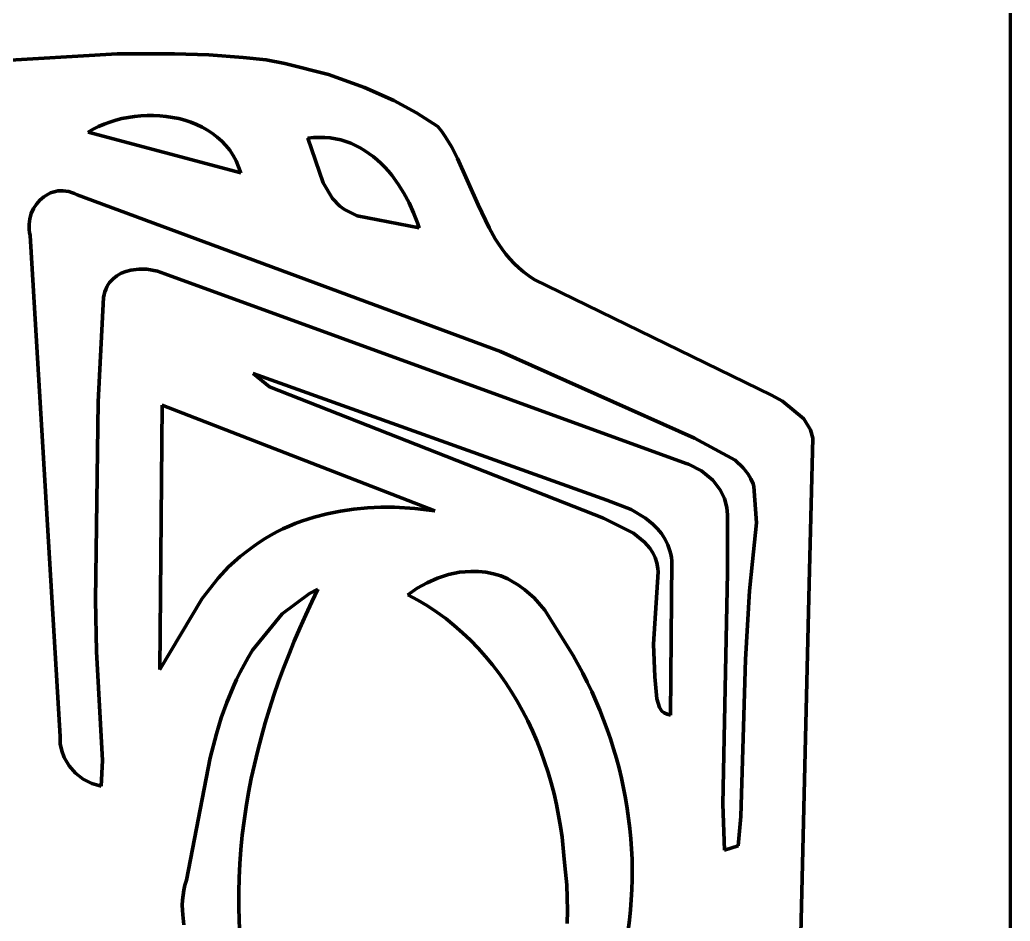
# Model space of a CAD drawing. Header units: millimetres. Extents: x 0 to 14, y 0 to 17.6.
# Drawn here: x 12.581 to 14.014, y 14.287 to 15.59 of the extents above; entities that cross this region are included whole.
import ezdxf

# ---------------------------------------------------------------- set-up
doc = ezdxf.new("R2010")
doc.units = ezdxf.units.MM
doc.layers.add('color#010506ff', color=7, linetype='CONTINUOUS', lineweight=100)
doc.layers.add('color#ffffffff', color=7, linetype='CONTINUOUS', lineweight=100)

msp = doc.modelspace()

# ---------------------------------------------------------------- linework, layer by layer
at = {"layer": 'color#010506ff'}
for p, q in [((12.4566, 15.5253), (12.7221, 15.541)), ((12.7221, 15.541), (12.8051, 15.5413)), ((12.8051, 15.5413), (12.8549, 15.5395)), ((12.8549, 15.5395), (12.9046, 15.5359)), ((12.9046, 15.5359), (12.9377, 15.5323)), ((12.9377, 15.5323), (12.9649, 15.5271)), ((12.9649, 15.5271), (13.0277, 15.511)), ((13.0277, 15.511), (13.0802, 15.4925)), ((13.0802, 15.4925), (13.1224, 15.4735)), ((13.1224, 15.4735), (13.155, 15.4558)), ((12.7117, 15.4425), (12.7034, 15.4395)), ((12.7202, 15.4452), (12.7117, 15.4425)), ((12.729, 15.4474), (12.7202, 15.4452)), ((12.738, 15.4492), (12.729, 15.4474)), ((12.7471, 15.4506), (12.738, 15.4492)), ((12.7563, 15.4515), (12.7471, 15.4506)), ((12.7655, 15.4519), (12.7563, 15.4515)), ((12.7748, 15.4519), (12.7655, 15.4519)), ((12.7841, 15.4515), (12.7748, 15.4519)), ((12.7933, 15.4506), (12.7841, 15.4515)), ((12.8024, 15.4492), (12.7933, 15.4506)), ((12.8113, 15.4474), (12.8024, 15.4492)), ((12.8202, 15.445), (12.8113, 15.4474)), ((12.8287, 15.4422), (12.8202, 15.445)), ((12.8371, 15.4389), (12.8287, 15.4422)), ((13.155, 15.4558), (13.1861, 15.4359)), ((12.6877, 15.4321), (12.6805, 15.4278)), ((12.6805, 15.4278), (12.9009, 15.3688)), ((12.6954, 15.436), (12.6877, 15.4321)), ((12.7034, 15.4395), (12.6954, 15.436)), ((12.8451, 15.4351), (12.8371, 15.4389)), ((12.8528, 15.4308), (12.8451, 15.4351)), ((12.8602, 15.426), (12.8528, 15.4308)), ((13.1861, 15.4359), (13.1916, 15.4287)), ((13.1916, 15.4287), (13.1967, 15.4214)), ((12.8671, 15.4207), (12.8602, 15.426)), ((12.8736, 15.4148), (12.8671, 15.4207)), ((12.8796, 15.4085), (12.8736, 15.4148)), ((13.0063, 15.4199), (12.9978, 15.419)), ((12.9978, 15.419), (13.02, 15.3544)), ((13.0145, 15.4203), (13.0063, 15.4199)), ((13.0226, 15.4201), (13.0145, 15.4203)), ((13.0305, 15.4194), (13.0226, 15.4201)), ((13.0382, 15.4182), (13.0305, 15.4194)), ((13.0457, 15.4165), (13.0382, 15.4182)), ((13.0529, 15.4143), (13.0457, 15.4165)), ((13.06, 15.4117), (13.0529, 15.4143)), ((13.1967, 15.4214), (13.2016, 15.4138)), ((13.2016, 15.4138), (13.2062, 15.406)), ((12.8851, 15.4016), (12.8796, 15.4085)), ((12.89, 15.3942), (12.8851, 15.4016)), ((13.0669, 15.4086), (13.06, 15.4117)), ((13.0736, 15.4052), (13.0669, 15.4086)), ((13.0801, 15.4013), (13.0736, 15.4052)), ((13.0864, 15.3971), (13.0801, 15.4013)), ((13.2062, 15.406), (13.2147, 15.3899)), ((12.8943, 15.3863), (12.89, 15.3942)), ((12.8979, 15.3778), (12.8943, 15.3863)), ((13.0924, 15.3926), (13.0864, 15.3971)), ((13.0983, 15.3877), (13.0924, 15.3926)), ((13.1039, 15.3825), (13.0983, 15.3877)), ((13.2147, 15.3899), (13.2445, 15.3225)), ((12.9009, 15.3688), (12.8979, 15.3778)), ((13.1093, 15.3771), (13.1039, 15.3825)), ((13.1145, 15.3713), (13.1093, 15.3771)), ((13.1195, 15.3654), (13.1145, 15.3713)), ((13.1288, 15.3528), (13.1195, 15.3654)), ((12.6329, 15.3421), (12.6293, 15.3411)), ((12.6366, 15.3428), (12.6329, 15.3421)), ((12.6404, 15.3431), (12.6366, 15.3428)), ((12.6443, 15.3431), (12.6404, 15.3431)), ((12.6482, 15.3427), (12.6443, 15.3431)), ((12.6522, 15.3419), (12.6482, 15.3427)), ((12.6563, 15.3408), (12.6522, 15.3419)), ((13.02, 15.3544), (13.0338, 15.3321)), ((13.1371, 15.3394), (13.1288, 15.3528)), ((12.6104, 15.3295), (12.6055, 15.3238)), ((12.6161, 15.3344), (12.6104, 15.3295)), ((12.6224, 15.3383), (12.6161, 15.3344)), ((12.6258, 15.3399), (12.6224, 15.3383)), ((12.6293, 15.3411), (12.6258, 15.3399)), ((12.6604, 15.3392), (12.6563, 15.3408)), ((12.6645, 15.3373), (12.6604, 15.3392)), ((13.2766, 15.1104), (12.6645, 15.3373)), ((13.0338, 15.3321), (13.0443, 15.321)), ((13.1446, 15.3255), (13.1371, 15.3394)), ((12.6014, 15.3173), (12.5981, 15.3103)), ((12.6055, 15.3238), (12.6014, 15.3173)), ((13.0443, 15.321), (13.0512, 15.3162)), ((13.0512, 15.3162), (13.0696, 15.3069)), ((13.151, 15.3112), (13.1446, 15.3255)), ((13.2445, 15.3225), (13.2602, 15.2895)), ((12.5959, 15.3027), (12.5948, 15.2948)), ((12.5981, 15.3103), (12.5959, 15.3027)), ((13.0696, 15.3069), (13.1589, 15.2893)), ((13.1565, 15.2967), (13.151, 15.3112)), ((12.5948, 15.2948), (12.5948, 15.2867)), ((12.5948, 15.2867), (12.5953, 15.2825)), ((13.1589, 15.2893), (13.1565, 15.2967)), ((13.2602, 15.2895), (13.2691, 15.2737)), ((12.5953, 15.2825), (12.5962, 15.2784)), ((12.5962, 15.2784), (12.6397, 14.5538)), ((13.2691, 15.2737), (13.2739, 15.2661)), ((13.2739, 15.2661), (13.279, 15.2587)), ((13.279, 15.2587), (13.2845, 15.2515)), ((13.2845, 15.2515), (13.2902, 15.2446)), ((13.2902, 15.2446), (13.2964, 15.238)), ((12.735, 15.2265), (12.7422, 15.2284)), ((12.7422, 15.2284), (12.7536, 15.2299)), ((12.7536, 15.2299), (12.7653, 15.2296)), ((12.7653, 15.2296), (12.7805, 15.2269)), ((13.2964, 15.238), (13.303, 15.2317)), ((13.303, 15.2317), (13.31, 15.2256)), ((12.7114, 15.2103), (12.7163, 15.2157)), ((12.7163, 15.2157), (12.7219, 15.2201)), ((12.7219, 15.2201), (12.7282, 15.2237)), ((12.7282, 15.2237), (12.735, 15.2265)), ((12.7805, 15.2269), (12.7912, 15.223)), ((12.7912, 15.223), (13.5454, 14.9486)), ((13.31, 15.2256), (13.3175, 15.22)), ((13.3175, 15.22), (13.3255, 15.2147)), ((13.3255, 15.2147), (13.6685, 15.0475)), ((12.7045, 15.1968), (12.7059, 15.2005)), ((12.7059, 15.2005), (12.7075, 15.204)), ((12.7075, 15.204), (12.7093, 15.2073)), ((12.7093, 15.2073), (12.7114, 15.2103)), ((12.6948, 15.0378), (12.7027, 15.1886)), ((12.7027, 15.1886), (12.7035, 15.1928)), ((12.7035, 15.1928), (12.7045, 15.1968)), ((13.5572, 14.9851), (13.2766, 15.1104)), ((12.9188, 15.0789), (12.9428, 15.0596)), ((13.4305, 14.8956), (12.9188, 15.0789)), ((12.9428, 15.0596), (13.4258, 14.8696)), ((13.6685, 15.0475), (13.6848, 15.0388)), ((12.691, 14.7508), (12.6948, 15.0378)), ((12.7873, 15.0332), (12.784, 14.6507)), ((13.1817, 14.8803), (12.7873, 15.0332)), ((13.6848, 15.0388), (13.7154, 15.0132)), ((13.7154, 15.0132), (13.7249, 14.9975)), ((13.6163, 14.9532), (13.5572, 14.9851)), ((13.7286, 14.9854), (13.7236, 14.7941)), ((13.7249, 14.9975), (13.7286, 14.9854)), ((13.5454, 14.9486), (13.5487, 14.9475)), ((13.5487, 14.9475), (13.5674, 14.938)), ((13.6276, 14.9425), (13.6163, 14.9532)), ((13.6347, 14.9333), (13.6276, 14.9425)), ((13.5674, 14.938), (13.5836, 14.9245)), ((13.6387, 14.9264), (13.6347, 14.9333)), ((13.642, 14.919), (13.6387, 14.9264)), ((13.5836, 14.9245), (13.5943, 14.9107)), ((13.6433, 14.9151), (13.642, 14.919)), ((13.6471, 14.8629), (13.6433, 14.9151)), ((13.5943, 14.9107), (13.6005, 14.8982)), ((13.6005, 14.8982), (13.6041, 14.8848)), ((13.0647, 14.8826), (13.0842, 14.8844)), ((13.0842, 14.8844), (13.1038, 14.8853)), ((13.1038, 14.8853), (13.1234, 14.8853)), ((13.1234, 14.8853), (13.1527, 14.8836)), ((13.1527, 14.8836), (13.1817, 14.8803)), ((13.4656, 14.882), (13.4305, 14.8956)), ((13.6041, 14.8848), (13.605, 14.8742)), ((12.9889, 14.8651), (13.0074, 14.8711)), ((13.0074, 14.8711), (13.0262, 14.876)), ((13.0262, 14.876), (13.0453, 14.8798)), ((13.0453, 14.8798), (13.0647, 14.8826)), ((13.4258, 14.8696), (13.4691, 14.8476)), ((13.4862, 14.8697), (13.4656, 14.882)), ((13.4972, 14.8609), (13.4862, 14.8697)), ((13.605, 14.8742), (13.6052, 14.7906)), ((12.962, 14.854), (12.9708, 14.858)), ((12.9708, 14.858), (12.9798, 14.8617)), ((12.9798, 14.8617), (12.9889, 14.8651)), ((13.5037, 14.8543), (13.4972, 14.8609)), ((13.6413, 14.8067), (13.6471, 14.8629)), ((12.9363, 14.84), (12.9447, 14.845)), ((12.9447, 14.845), (12.9533, 14.8496)), ((12.9533, 14.8496), (12.962, 14.854)), ((13.4691, 14.8476), (13.4848, 14.8349)), ((13.5096, 14.8472), (13.5037, 14.8543)), ((13.5146, 14.8395), (13.5096, 14.8472)), ((12.912, 14.8232), (12.9199, 14.8291)), ((12.9199, 14.8291), (12.928, 14.8347)), ((12.928, 14.8347), (12.9363, 14.84)), ((13.4848, 14.8349), (13.4926, 14.826)), ((13.4926, 14.826), (13.4968, 14.8195)), ((13.5187, 14.8312), (13.5146, 14.8395)), ((13.5218, 14.8223), (13.5187, 14.8312)), ((12.8834, 14.7989), (12.9001, 14.8139)), ((12.9001, 14.8139), (12.912, 14.8232)), ((13.4968, 14.8195), (13.5003, 14.8124)), ((13.5003, 14.8124), (13.5028, 14.8047)), ((13.5229, 14.8176), (13.5218, 14.8223)), ((13.5238, 14.8128), (13.5229, 14.8176)), ((13.5243, 14.8078), (13.5238, 14.8128)), ((12.8681, 14.7827), (12.8834, 14.7989)), ((13.5028, 14.8047), (13.5043, 14.7965)), ((13.5226, 14.5847), (13.5243, 14.8078)), ((13.6366, 14.7643), (13.6413, 14.8067)), ((13.2015, 14.7879), (13.1857, 14.7828)), ((13.2176, 14.7912), (13.2015, 14.7879)), ((13.234, 14.7926), (13.2176, 14.7912)), ((13.2449, 14.7924), (13.234, 14.7926)), ((13.2557, 14.7912), (13.2449, 14.7924)), ((13.2664, 14.7891), (13.2557, 14.7912)), ((13.277, 14.7859), (13.2664, 14.7891)), ((13.2873, 14.7816), (13.277, 14.7859)), ((13.5047, 14.7921), (13.4982, 14.6871)), ((13.5043, 14.7965), (13.5047, 14.7921)), ((13.6052, 14.7906), (13.5983, 14.4561)), ((13.7236, 14.7941), (13.7064, 14.0758)), ((12.8451, 14.7534), (12.8681, 14.7827)), ((13.1705, 14.7762), (13.1562, 14.7681)), ((13.1857, 14.7828), (13.1705, 14.7762)), ((13.2923, 14.7791), (13.2873, 14.7816)), ((13.3025, 14.7728), (13.2923, 14.7791)), ((13.312, 14.7658), (13.3025, 14.7728)), ((13.0005, 14.7606), (12.9608, 14.731)), ((13.0126, 14.7669), (13.0005, 14.7606)), ((13.0036, 14.7483), (13.0126, 14.7669)), ((13.1562, 14.7681), (13.1427, 14.7586)), ((13.1427, 14.7586), (13.1571, 14.7509)), ((13.3252, 14.7541), (13.312, 14.7658)), ((13.6312, 14.665), (13.6366, 14.7643)), ((12.6923, 14.6765), (12.691, 14.7508)), ((12.784, 14.6507), (12.8451, 14.7534)), ((12.9949, 14.7295), (13.0036, 14.7483)), ((13.1571, 14.7509), (13.171, 14.7426)), ((13.171, 14.7426), (13.1844, 14.7337)), ((13.3408, 14.7366), (13.3252, 14.7541)), ((12.9608, 14.731), (12.9182, 14.6785)), ((12.9865, 14.7105), (12.9949, 14.7295)), ((13.1844, 14.7337), (13.1974, 14.7242)), ((13.3816, 14.6711), (13.3408, 14.7366)), ((13.1974, 14.7242), (13.2099, 14.7143)), ((13.2099, 14.7143), (13.2219, 14.7038)), ((12.9783, 14.6914), (12.9865, 14.7105)), ((13.2219, 14.7038), (13.2334, 14.6929)), ((12.9705, 14.6721), (12.9783, 14.6914)), ((13.2334, 14.6929), (13.2445, 14.6815)), ((13.4982, 14.6871), (13.4999, 14.6398)), ((12.701, 14.519), (12.6923, 14.6765)), ((12.9182, 14.6785), (12.9118, 14.6681)), ((12.963, 14.6527), (12.9705, 14.6721)), ((13.2445, 14.6815), (13.255, 14.6696)), ((13.255, 14.6696), (13.2652, 14.6574)), ((13.3956, 14.6453), (13.3816, 14.6711)), ((12.9058, 14.6576), (12.9002, 14.647)), ((12.9118, 14.6681), (12.9058, 14.6576)), ((13.2652, 14.6574), (13.2748, 14.6448)), ((13.6245, 14.4378), (13.6312, 14.665)), ((12.9002, 14.647), (12.8949, 14.6362)), ((12.9558, 14.6331), (12.963, 14.6527)), ((13.2748, 14.6448), (13.284, 14.6317)), ((13.4022, 14.6321), (13.3956, 14.6453)), ((13.4999, 14.6398), (13.5028, 14.608)), ((12.8949, 14.6362), (12.8899, 14.6253)), ((12.949, 14.6134), (12.9558, 14.6331)), ((13.284, 14.6317), (13.2927, 14.6184)), ((13.4086, 14.6188), (13.4022, 14.6321)), ((12.8899, 14.6253), (12.8809, 14.6031)), ((12.9426, 14.5936), (12.949, 14.6134)), ((13.2927, 14.6184), (13.3009, 14.6047)), ((13.4147, 14.6053), (13.4086, 14.6188)), ((12.8809, 14.6031), (12.8729, 14.5806)), ((13.3009, 14.6047), (13.3087, 14.5908)), ((13.4204, 14.5917), (13.4147, 14.6053)), ((13.5028, 14.608), (13.5066, 14.5955)), ((12.9365, 14.5737), (12.9426, 14.5936)), ((13.3087, 14.5908), (13.316, 14.5765)), ((13.4258, 14.578), (13.4204, 14.5917)), ((13.5066, 14.5955), (13.5102, 14.5906)), ((13.5102, 14.5906), (13.5135, 14.588)), ((13.5135, 14.588), (13.5176, 14.586)), ((13.5176, 14.586), (13.5226, 14.5847)), ((12.8729, 14.5806), (12.8659, 14.5577)), ((12.9309, 14.5537), (12.9365, 14.5737)), ((13.316, 14.5765), (13.3228, 14.562)), ((13.431, 14.5641), (13.4258, 14.578)), ((12.6397, 14.5538), (12.64, 14.5432)), ((12.8659, 14.5577), (12.8569, 14.5229)), ((13.3228, 14.562), (13.3292, 14.5473)), ((13.4357, 14.5502), (13.431, 14.5641)), ((12.64, 14.5432), (12.6421, 14.5329)), ((12.9256, 14.5335), (12.9309, 14.5537)), ((13.3292, 14.5473), (13.3351, 14.5323)), ((13.4402, 14.5361), (13.4357, 14.5502)), ((12.6421, 14.5329), (12.6458, 14.5232)), ((12.9208, 14.5133), (12.9256, 14.5335)), ((13.3351, 14.5323), (13.3405, 14.5172)), ((13.4443, 14.5219), (13.4402, 14.5361)), ((12.6458, 14.5232), (12.6529, 14.5112)), ((12.6529, 14.5112), (12.6621, 14.5008)), ((12.6992, 14.482), (12.701, 14.519)), ((12.8569, 14.5229), (12.8225, 14.3458)), ((12.9163, 14.493), (12.9208, 14.5133)), ((13.3405, 14.5172), (13.3455, 14.5019)), ((13.4481, 14.5077), (13.4443, 14.5219)), ((12.6621, 14.5008), (12.6731, 14.4922)), ((13.3455, 14.5019), (13.35, 14.4865)), ((13.4516, 14.4933), (13.4481, 14.5077)), ((12.6731, 14.4922), (12.6856, 14.4858)), ((12.6856, 14.4858), (12.6992, 14.482)), ((12.9124, 14.4726), (12.9163, 14.493)), ((13.35, 14.4865), (13.3541, 14.4709)), ((13.4547, 14.4789), (13.4516, 14.4933)), ((12.9088, 14.4522), (12.9124, 14.4726)), ((13.3541, 14.4709), (13.3577, 14.4552)), ((13.4575, 14.4644), (13.4547, 14.4789)), ((13.3577, 14.4552), (13.3608, 14.4395)), ((13.4599, 14.4498), (13.4575, 14.4644)), ((13.5983, 14.4561), (13.6008, 14.3892)), ((12.9058, 14.4316), (12.9088, 14.4522)), ((13.3608, 14.4395), (13.3635, 14.4237)), ((13.462, 14.4352), (13.4599, 14.4498)), ((12.9032, 14.4111), (12.9058, 14.4316)), ((13.4638, 14.4206), (13.462, 14.4352)), ((13.6206, 14.3954), (13.6245, 14.4378)), ((12.9012, 14.3905), (12.9032, 14.4111)), ((13.3635, 14.4237), (13.3657, 14.4079)), ((13.4652, 14.4059), (13.4638, 14.4206)), ((13.3657, 14.4079), (13.3675, 14.392)), ((13.4662, 14.3912), (13.4652, 14.4059)), ((12.8996, 14.3698), (12.9012, 14.3905)), ((13.3675, 14.392), (13.3688, 14.3762)), ((13.4669, 14.3765), (13.4662, 14.3912)), ((13.6008, 14.3892), (13.6206, 14.3954)), ((12.8986, 14.3491), (12.8996, 14.3698)), ((13.3688, 14.3762), (13.3709, 14.3577)), ((13.4672, 14.3618), (13.4669, 14.3765)), ((13.3709, 14.3577), (13.3725, 14.3391)), ((13.4671, 14.347), (13.4672, 14.3618)), ((12.8225, 14.3458), (12.8203, 14.3385)), ((12.8981, 14.3284), (12.8986, 14.3491)), ((13.3725, 14.3391), (13.3733, 14.3206)), ((13.4667, 14.3323), (13.4671, 14.347)), ((12.8187, 14.3313), (12.8176, 14.3241)), ((12.8203, 14.3385), (12.8187, 14.3313)), ((12.8981, 14.3077), (12.8981, 14.3284)), ((13.4659, 14.3175), (13.4667, 14.3323)), ((12.8168, 14.3169), (12.8165, 14.3098)), ((12.8176, 14.3241), (12.8168, 14.3169)), ((13.3733, 14.3206), (13.3736, 14.302)), ((13.4647, 14.3028), (13.4659, 14.3175)), ((12.8165, 14.3098), (12.8166, 14.3027)), ((12.8166, 14.3027), (12.817, 14.2956)), ((12.8987, 14.287), (12.8981, 14.3077)), ((13.3736, 14.302), (13.3731, 14.2834)), ((13.4632, 14.2882), (13.4647, 14.3028)), ((12.817, 14.2956), (12.8188, 14.2815)), ((12.8999, 14.2663), (12.8987, 14.287)), ((13.4613, 14.2735), (13.4632, 14.2882))]:
    msp.add_line(p, q, dxfattribs=at)
at = {"layer": 'color#ffffffff'}
for p, q in [((14.0139, 17.5556), (14.0139, 0)), ((12.7221, 15.541), (12.4566, 15.5253)), ((12.8051, 15.5413), (12.7221, 15.541)), ((12.8549, 15.5395), (12.8051, 15.5413)), ((12.9046, 15.5359), (12.8549, 15.5395)), ((12.9377, 15.5323), (12.9046, 15.5359)), ((12.9649, 15.5271), (12.9377, 15.5323)), ((13.0277, 15.511), (12.9649, 15.5271)), ((13.0802, 15.4925), (13.0277, 15.511)), ((13.1224, 15.4735), (13.0802, 15.4925)), ((13.155, 15.4558), (13.1224, 15.4735)), ((12.7034, 15.4395), (12.7117, 15.4425)), ((12.7117, 15.4425), (12.7202, 15.4452)), ((12.7202, 15.4452), (12.729, 15.4474)), ((12.729, 15.4474), (12.738, 15.4492)), ((12.738, 15.4492), (12.7471, 15.4506)), ((12.7471, 15.4506), (12.7563, 15.4515)), ((12.7563, 15.4515), (12.7655, 15.4519)), ((12.7655, 15.4519), (12.7748, 15.4519)), ((12.7748, 15.4519), (12.7841, 15.4515)), ((12.7841, 15.4515), (12.7933, 15.4506)), ((12.7933, 15.4506), (12.8024, 15.4492)), ((12.8024, 15.4492), (12.8113, 15.4474)), ((12.8113, 15.4474), (12.8202, 15.445)), ((12.8202, 15.445), (12.8287, 15.4422)), ((12.8287, 15.4422), (12.8371, 15.4389)), ((13.1861, 15.4359), (13.155, 15.4558)), ((12.6805, 15.4278), (12.6877, 15.4321)), ((12.9009, 15.3688), (12.6805, 15.4278)), ((12.6877, 15.4321), (12.6954, 15.436)), ((12.6954, 15.436), (12.7034, 15.4395)), ((12.8371, 15.4389), (12.8451, 15.4351)), ((12.8451, 15.4351), (12.8528, 15.4308)), ((12.8528, 15.4308), (12.8602, 15.426)), ((13.1916, 15.4287), (13.1861, 15.4359)), ((13.1967, 15.4214), (13.1916, 15.4287)), ((12.8602, 15.426), (12.8671, 15.4207)), ((12.8671, 15.4207), (12.8736, 15.4148)), ((12.8736, 15.4148), (12.8796, 15.4085)), ((12.9978, 15.419), (13.0063, 15.4199)), ((13.02, 15.3544), (12.9978, 15.419)), ((13.0063, 15.4199), (13.0145, 15.4203)), ((13.0145, 15.4203), (13.0226, 15.4201)), ((13.0226, 15.4201), (13.0305, 15.4194)), ((13.0305, 15.4194), (13.0382, 15.4182)), ((13.0382, 15.4182), (13.0457, 15.4165)), ((13.0457, 15.4165), (13.0529, 15.4143)), ((13.0529, 15.4143), (13.06, 15.4117)), ((13.2016, 15.4138), (13.1967, 15.4214)), ((13.2062, 15.406), (13.2016, 15.4138)), ((12.8796, 15.4085), (12.8851, 15.4016)), ((12.8851, 15.4016), (12.89, 15.3942)), ((13.06, 15.4117), (13.0669, 15.4086)), ((13.0669, 15.4086), (13.0736, 15.4052)), ((13.0736, 15.4052), (13.0801, 15.4013)), ((13.0801, 15.4013), (13.0864, 15.3971)), ((13.2147, 15.3899), (13.2062, 15.406)), ((12.89, 15.3942), (12.8943, 15.3863)), ((12.8943, 15.3863), (12.8979, 15.3778)), ((13.0864, 15.3971), (13.0924, 15.3926)), ((13.0924, 15.3926), (13.0983, 15.3877)), ((13.0983, 15.3877), (13.1039, 15.3825)), ((13.2445, 15.3225), (13.2147, 15.3899)), ((12.8979, 15.3778), (12.9009, 15.3688)), ((13.1039, 15.3825), (13.1093, 15.3771)), ((13.1093, 15.3771), (13.1145, 15.3713)), ((13.1145, 15.3713), (13.1195, 15.3654)), ((13.1195, 15.3654), (13.1288, 15.3528)), ((12.6293, 15.3411), (12.6329, 15.3421)), ((12.6329, 15.3421), (12.6366, 15.3428)), ((12.6366, 15.3428), (12.6404, 15.3431)), ((12.6404, 15.3431), (12.6443, 15.3431)), ((12.6443, 15.3431), (12.6482, 15.3427)), ((12.6482, 15.3427), (12.6522, 15.3419)), ((12.6522, 15.3419), (12.6563, 15.3408)), ((13.0338, 15.3321), (13.02, 15.3544)), ((13.1288, 15.3528), (13.1371, 15.3394)), ((12.6055, 15.3238), (12.6104, 15.3295)), ((12.6104, 15.3295), (12.6161, 15.3344)), ((12.6161, 15.3344), (12.6224, 15.3383)), ((12.6224, 15.3383), (12.6258, 15.3399)), ((12.6258, 15.3399), (12.6293, 15.3411)), ((12.6563, 15.3408), (12.6604, 15.3392)), ((12.6604, 15.3392), (12.6645, 15.3373)), ((12.6645, 15.3373), (13.2766, 15.1104)), ((13.0443, 15.321), (13.0338, 15.3321)), ((13.1371, 15.3394), (13.1446, 15.3255)), ((12.5981, 15.3103), (12.6014, 15.3173)), ((12.6014, 15.3173), (12.6055, 15.3238)), ((13.0512, 15.3162), (13.0443, 15.321)), ((13.0696, 15.3069), (13.0512, 15.3162)), ((13.1446, 15.3255), (13.151, 15.3112)), ((13.2602, 15.2895), (13.2445, 15.3225)), ((12.5948, 15.2948), (12.5959, 15.3027)), ((12.5959, 15.3027), (12.5981, 15.3103)), ((13.1589, 15.2893), (13.0696, 15.3069)), ((13.151, 15.3112), (13.1565, 15.2967)), ((12.5948, 15.2867), (12.5948, 15.2948)), ((12.5953, 15.2825), (12.5948, 15.2867)), ((13.1565, 15.2967), (13.1589, 15.2893)), ((13.2691, 15.2737), (13.2602, 15.2895)), ((12.5962, 15.2784), (12.5953, 15.2825)), ((12.6397, 14.5538), (12.5962, 15.2784)), ((13.2739, 15.2661), (13.2691, 15.2737)), ((13.279, 15.2587), (13.2739, 15.2661)), ((13.2845, 15.2515), (13.279, 15.2587)), ((13.2902, 15.2446), (13.2845, 15.2515)), ((13.2964, 15.238), (13.2902, 15.2446)), ((12.7422, 15.2284), (12.735, 15.2265)), ((12.7536, 15.2299), (12.7422, 15.2284)), ((12.7653, 15.2296), (12.7536, 15.2299)), ((12.7805, 15.2269), (12.7653, 15.2296)), ((13.303, 15.2317), (13.2964, 15.238)), ((13.31, 15.2256), (13.303, 15.2317)), ((12.7163, 15.2157), (12.7114, 15.2103)), ((12.7219, 15.2201), (12.7163, 15.2157)), ((12.7282, 15.2237), (12.7219, 15.2201)), ((12.735, 15.2265), (12.7282, 15.2237)), ((12.7912, 15.223), (12.7805, 15.2269)), ((13.5454, 14.9486), (12.7912, 15.223)), ((13.3175, 15.22), (13.31, 15.2256)), ((13.3255, 15.2147), (13.3175, 15.22)), ((13.6685, 15.0475), (13.3255, 15.2147)), ((12.7059, 15.2005), (12.7045, 15.1968)), ((12.7075, 15.204), (12.7059, 15.2005)), ((12.7093, 15.2073), (12.7075, 15.204)), ((12.7114, 15.2103), (12.7093, 15.2073)), ((12.7027, 15.1886), (12.6948, 15.0378)), ((12.7035, 15.1928), (12.7027, 15.1886)), ((12.7045, 15.1968), (12.7035, 15.1928)), ((13.2766, 15.1104), (13.5572, 14.9851)), ((12.9188, 15.0789), (13.4305, 14.8956)), ((12.9428, 15.0596), (12.9188, 15.0789)), ((13.4258, 14.8696), (12.9428, 15.0596)), ((13.6848, 15.0388), (13.6685, 15.0475)), ((12.6948, 15.0378), (12.691, 14.7508)), ((12.784, 14.6507), (12.7873, 15.0332)), ((12.7873, 15.0332), (13.1817, 14.8803)), ((13.7154, 15.0132), (13.6848, 15.0388)), ((13.7249, 14.9975), (13.7154, 15.0132)), ((13.5572, 14.9851), (13.6163, 14.9532)), ((13.7236, 14.7941), (13.7286, 14.9854)), ((13.7286, 14.9854), (13.7249, 14.9975)), ((13.5487, 14.9475), (13.5454, 14.9486)), ((13.5674, 14.938), (13.5487, 14.9475)), ((13.6163, 14.9532), (13.6276, 14.9425)), ((13.6276, 14.9425), (13.6347, 14.9333)), ((13.5836, 14.9245), (13.5674, 14.938)), ((13.6347, 14.9333), (13.6387, 14.9264)), ((13.6387, 14.9264), (13.642, 14.919)), ((13.5943, 14.9107), (13.5836, 14.9245)), ((13.642, 14.919), (13.6433, 14.9151)), ((13.6433, 14.9151), (13.6471, 14.8629)), ((13.6005, 14.8982), (13.5943, 14.9107)), ((13.6041, 14.8848), (13.6005, 14.8982)), ((13.0842, 14.8844), (13.0647, 14.8826)), ((13.1038, 14.8853), (13.0842, 14.8844)), ((13.1234, 14.8853), (13.1038, 14.8853)), ((13.1527, 14.8836), (13.1234, 14.8853)), ((13.1817, 14.8803), (13.1527, 14.8836)), ((13.4305, 14.8956), (13.4656, 14.882)), ((13.605, 14.8742), (13.6041, 14.8848)), ((13.0074, 14.8711), (12.9889, 14.8651)), ((13.0262, 14.876), (13.0074, 14.8711)), ((13.0453, 14.8798), (13.0262, 14.876)), ((13.0647, 14.8826), (13.0453, 14.8798)), ((13.4691, 14.8476), (13.4258, 14.8696)), ((13.4656, 14.882), (13.4862, 14.8697)), ((13.4862, 14.8697), (13.4972, 14.8609)), ((13.6052, 14.7906), (13.605, 14.8742)), ((12.9708, 14.858), (12.962, 14.854)), ((12.9798, 14.8617), (12.9708, 14.858)), ((12.9889, 14.8651), (12.9798, 14.8617)), ((13.4972, 14.8609), (13.5037, 14.8543)), ((13.6471, 14.8629), (13.6413, 14.8067)), ((12.9447, 14.845), (12.9363, 14.84)), ((12.9533, 14.8496), (12.9447, 14.845)), ((12.962, 14.854), (12.9533, 14.8496)), ((13.4848, 14.8349), (13.4691, 14.8476)), ((13.5037, 14.8543), (13.5096, 14.8472)), ((13.5096, 14.8472), (13.5146, 14.8395)), ((12.9199, 14.8291), (12.912, 14.8232)), ((12.928, 14.8347), (12.9199, 14.8291)), ((12.9363, 14.84), (12.928, 14.8347)), ((13.4926, 14.826), (13.4848, 14.8349)), ((13.4968, 14.8195), (13.4926, 14.826)), ((13.5146, 14.8395), (13.5187, 14.8312)), ((13.5187, 14.8312), (13.5218, 14.8223)), ((12.9001, 14.8139), (12.8834, 14.7989)), ((12.912, 14.8232), (12.9001, 14.8139)), ((13.5003, 14.8124), (13.4968, 14.8195)), ((13.5028, 14.8047), (13.5003, 14.8124)), ((13.5218, 14.8223), (13.5229, 14.8176)), ((13.5229, 14.8176), (13.5238, 14.8128)), ((13.5238, 14.8128), (13.5243, 14.8078)), ((12.8834, 14.7989), (12.8681, 14.7827)), ((13.5043, 14.7965), (13.5028, 14.8047)), ((13.5243, 14.8078), (13.5226, 14.5847)), ((13.6413, 14.8067), (13.6366, 14.7643)), ((13.1857, 14.7828), (13.2015, 14.7879)), ((13.2015, 14.7879), (13.2176, 14.7912)), ((13.2176, 14.7912), (13.234, 14.7926)), ((13.234, 14.7926), (13.2449, 14.7924)), ((13.2449, 14.7924), (13.2557, 14.7912)), ((13.2557, 14.7912), (13.2664, 14.7891)), ((13.2664, 14.7891), (13.277, 14.7859)), ((13.277, 14.7859), (13.2873, 14.7816)), ((13.4982, 14.6871), (13.5047, 14.7921)), ((13.5047, 14.7921), (13.5043, 14.7965)), ((13.5983, 14.4561), (13.6052, 14.7906)), ((13.7064, 14.0758), (13.7236, 14.7941)), ((12.8681, 14.7827), (12.8451, 14.7534)), ((13.1562, 14.7681), (13.1705, 14.7762)), ((13.1705, 14.7762), (13.1857, 14.7828)), ((13.2873, 14.7816), (13.2923, 14.7791)), ((13.2923, 14.7791), (13.3025, 14.7728)), ((13.3025, 14.7728), (13.312, 14.7658)), ((12.9608, 14.731), (13.0005, 14.7606)), ((13.0005, 14.7606), (13.0126, 14.7669)), ((13.0126, 14.7669), (13.0036, 14.7483)), ((13.1427, 14.7586), (13.1562, 14.7681)), ((13.1571, 14.7509), (13.1427, 14.7586)), ((13.312, 14.7658), (13.3252, 14.7541)), ((13.6366, 14.7643), (13.6312, 14.665)), ((12.691, 14.7508), (12.6923, 14.6765)), ((12.8451, 14.7534), (12.784, 14.6507)), ((13.0036, 14.7483), (12.9949, 14.7295)), ((13.171, 14.7426), (13.1571, 14.7509)), ((13.1844, 14.7337), (13.171, 14.7426)), ((13.3252, 14.7541), (13.3408, 14.7366)), ((12.9182, 14.6785), (12.9608, 14.731)), ((12.9949, 14.7295), (12.9865, 14.7105)), ((13.1974, 14.7242), (13.1844, 14.7337)), ((13.3408, 14.7366), (13.3816, 14.6711)), ((13.2099, 14.7143), (13.1974, 14.7242)), ((13.2219, 14.7038), (13.2099, 14.7143)), ((12.9865, 14.7105), (12.9783, 14.6914)), ((13.2334, 14.6929), (13.2219, 14.7038)), ((12.9783, 14.6914), (12.9705, 14.6721)), ((13.2445, 14.6815), (13.2334, 14.6929)), ((13.4999, 14.6398), (13.4982, 14.6871)), ((12.6923, 14.6765), (12.701, 14.519)), ((12.9118, 14.6681), (12.9182, 14.6785)), ((12.9705, 14.6721), (12.963, 14.6527)), ((13.255, 14.6696), (13.2445, 14.6815)), ((13.2652, 14.6574), (13.255, 14.6696)), ((13.3816, 14.6711), (13.3956, 14.6453)), ((12.9002, 14.647), (12.9058, 14.6576)), ((12.9058, 14.6576), (12.9118, 14.6681)), ((13.2748, 14.6448), (13.2652, 14.6574)), ((13.6312, 14.665), (13.6245, 14.4378)), ((12.8949, 14.6362), (12.9002, 14.647)), ((12.963, 14.6527), (12.9558, 14.6331)), ((13.284, 14.6317), (13.2748, 14.6448)), ((13.3956, 14.6453), (13.4022, 14.6321)), ((13.5028, 14.608), (13.4999, 14.6398)), ((12.8899, 14.6253), (12.8949, 14.6362)), ((12.9558, 14.6331), (12.949, 14.6134)), ((13.2927, 14.6184), (13.284, 14.6317)), ((13.4022, 14.6321), (13.4086, 14.6188)), ((12.8809, 14.6031), (12.8899, 14.6253)), ((12.949, 14.6134), (12.9426, 14.5936)), ((13.3009, 14.6047), (13.2927, 14.6184)), ((13.4086, 14.6188), (13.4147, 14.6053)), ((12.8729, 14.5806), (12.8809, 14.6031)), ((13.3087, 14.5908), (13.3009, 14.6047)), ((13.4147, 14.6053), (13.4204, 14.5917)), ((13.5066, 14.5955), (13.5028, 14.608)), ((12.9426, 14.5936), (12.9365, 14.5737)), ((13.316, 14.5765), (13.3087, 14.5908)), ((13.4204, 14.5917), (13.4258, 14.578)), ((13.5102, 14.5906), (13.5066, 14.5955)), ((13.5135, 14.588), (13.5102, 14.5906)), ((13.5176, 14.586), (13.5135, 14.588)), ((13.5226, 14.5847), (13.5176, 14.586)), ((12.8659, 14.5577), (12.8729, 14.5806)), ((12.9365, 14.5737), (12.9309, 14.5537)), ((13.3228, 14.562), (13.316, 14.5765)), ((13.4258, 14.578), (13.431, 14.5641)), ((12.64, 14.5432), (12.6397, 14.5538)), ((12.8569, 14.5229), (12.8659, 14.5577)), ((13.3292, 14.5473), (13.3228, 14.562)), ((13.431, 14.5641), (13.4357, 14.5502)), ((12.6421, 14.5329), (12.64, 14.5432)), ((12.9309, 14.5537), (12.9256, 14.5335)), ((13.3351, 14.5323), (13.3292, 14.5473)), ((13.4357, 14.5502), (13.4402, 14.5361)), ((12.6458, 14.5232), (12.6421, 14.5329)), ((12.9256, 14.5335), (12.9208, 14.5133)), ((13.3405, 14.5172), (13.3351, 14.5323)), ((13.4402, 14.5361), (13.4443, 14.5219)), ((12.6529, 14.5112), (12.6458, 14.5232)), ((12.6621, 14.5008), (12.6529, 14.5112)), ((12.701, 14.519), (12.6992, 14.482)), ((12.8225, 14.3458), (12.8569, 14.5229)), ((12.9208, 14.5133), (12.9163, 14.493)), ((13.3455, 14.5019), (13.3405, 14.5172)), ((13.4443, 14.5219), (13.4481, 14.5077)), ((12.6731, 14.4922), (12.6621, 14.5008)), ((13.35, 14.4865), (13.3455, 14.5019)), ((13.4481, 14.5077), (13.4516, 14.4933)), ((12.6856, 14.4858), (12.6731, 14.4922)), ((12.6992, 14.482), (12.6856, 14.4858)), ((12.9163, 14.493), (12.9124, 14.4726)), ((13.3541, 14.4709), (13.35, 14.4865)), ((13.4516, 14.4933), (13.4547, 14.4789)), ((12.9124, 14.4726), (12.9088, 14.4522)), ((13.3577, 14.4552), (13.3541, 14.4709)), ((13.4547, 14.4789), (13.4575, 14.4644)), ((13.3608, 14.4395), (13.3577, 14.4552)), ((13.4575, 14.4644), (13.4599, 14.4498)), ((13.6008, 14.3892), (13.5983, 14.4561)), ((12.9088, 14.4522), (12.9058, 14.4316)), ((13.3635, 14.4237), (13.3608, 14.4395)), ((13.4599, 14.4498), (13.462, 14.4352)), ((12.9058, 14.4316), (12.9032, 14.4111)), ((13.462, 14.4352), (13.4638, 14.4206)), ((13.6245, 14.4378), (13.6206, 14.3954)), ((12.9032, 14.4111), (12.9012, 14.3905)), ((13.3657, 14.4079), (13.3635, 14.4237)), ((13.4638, 14.4206), (13.4652, 14.4059)), ((13.3675, 14.392), (13.3657, 14.4079)), ((13.4652, 14.4059), (13.4662, 14.3912)), ((12.9012, 14.3905), (12.8996, 14.3698)), ((13.3688, 14.3762), (13.3675, 14.392)), ((13.4662, 14.3912), (13.4669, 14.3765)), ((13.6206, 14.3954), (13.6008, 14.3892)), ((12.8996, 14.3698), (12.8986, 14.3491)), ((13.3709, 14.3577), (13.3688, 14.3762)), ((13.4669, 14.3765), (13.4672, 14.3618)), ((13.3725, 14.3391), (13.3709, 14.3577)), ((13.4672, 14.3618), (13.4671, 14.347)), ((12.8203, 14.3385), (12.8225, 14.3458)), ((12.8986, 14.3491), (12.8981, 14.3284)), ((13.3733, 14.3206), (13.3725, 14.3391)), ((13.4671, 14.347), (13.4667, 14.3323)), ((12.8176, 14.3241), (12.8187, 14.3313)), ((12.8187, 14.3313), (12.8203, 14.3385)), ((12.8981, 14.3284), (12.8981, 14.3077)), ((13.4667, 14.3323), (13.4659, 14.3175)), ((12.8165, 14.3098), (12.8168, 14.3169)), ((12.8168, 14.3169), (12.8176, 14.3241)), ((13.3736, 14.302), (13.3733, 14.3206)), ((13.4659, 14.3175), (13.4647, 14.3028)), ((12.8166, 14.3027), (12.8165, 14.3098)), ((12.817, 14.2956), (12.8166, 14.3027)), ((12.8981, 14.3077), (12.8987, 14.287)), ((13.3731, 14.2834), (13.3736, 14.302)), ((13.4647, 14.3028), (13.4632, 14.2882)), ((12.8188, 14.2815), (12.817, 14.2956)), ((12.8987, 14.287), (12.8999, 14.2663)), ((13.4632, 14.2882), (13.4613, 14.2735))]:
    msp.add_line(p, q, dxfattribs=at)

doc.saveas('drawing.dxf')
